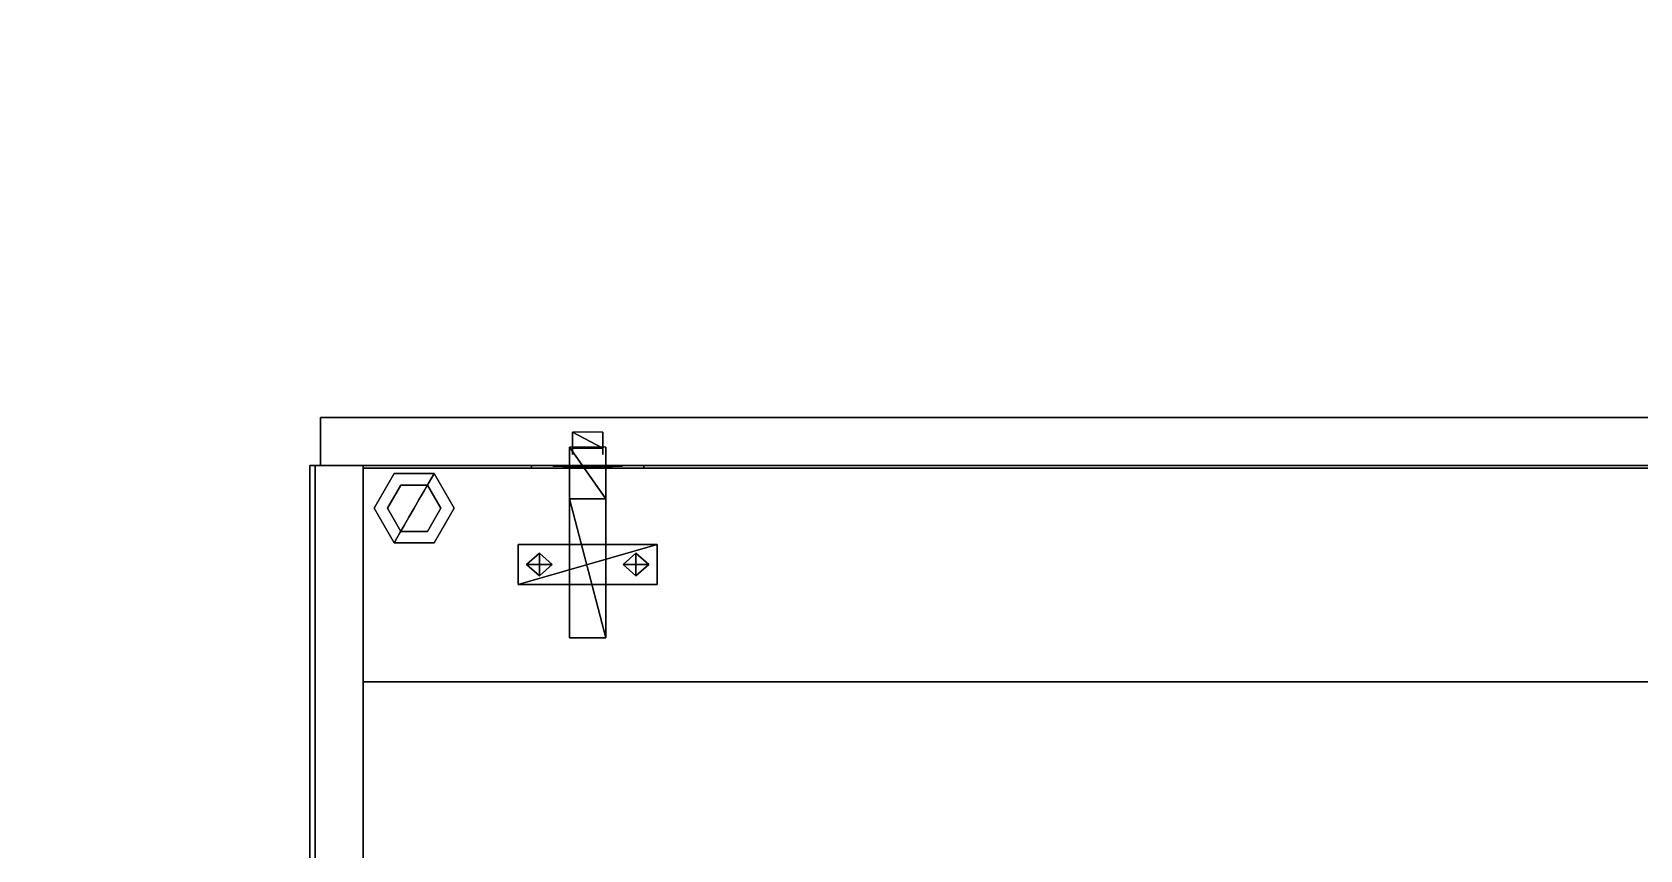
# Model space of a CAD drawing. Extents: x 0 to 10401, y -4898 to 0.
# Drawn here: x 4946 to 5548, y -4592 to -4286 of the extents above; entities that cross this region are included whole.
import ezdxf

# ---------------------------------------------------------------- set-up
doc = ezdxf.new("R2010")
doc.units = 0
for name, color, linetype in [('LAYER0', 7, 'CONTINUOUS'), ('LAYER45', 9, 'CONTINUOUS'), ('LAYER70', 7, 'CONTINUOUS'), ('LAYER72', 254, 'CONTINUOUS'), ('LAYER75', 28, 'CONTINUOUS'), ('LAYER76', 253, 'CONTINUOUS'), ('LAYER77', 9, 'CONTINUOUS'), ('LAYER78', 7, 'CONTINUOUS'), ('LAYER82', 9, 'CONTINUOUS')]:
    doc.layers.add(name, color=color, linetype=linetype)

msp = doc.modelspace()

# ---------------------------------------------------------------- linework, layer by layer
at = {"layer": 'LAYER0', "invisible_edges": 1}
for points in [[(10401, 0, 67), (0, -4898, 67), (0, 0, 67), (10401, 0, 67)], [(10401, -4898, 72), (0, 0, 72), (0, -4898, 72), (10401, -4898, 72)], [(0, 0, 72), (10401, -4898, 72), (10401, 0, 72), (0, 0, 72)], [(0, -4898, 67), (10401, 0, 67), (10401, -4898, 67), (0, -4898, 67)]]:
    msp.add_3dface(points, dxfattribs=at)
at = {"layer": 'LAYER45', "invisible_edges": 1}
for points in [[(5070, -4798, 272), (5052, -4448, 272), (5070, -4448, 272), (5070, -4798, 272)], [(5052, -4448, 272), (5070, -4798, 272), (5052, -4798, 272), (5052, -4448, 272)], [(5052, -4448, 272), (5070, -4448, 572), (5070, -4448, 272), (5052, -4448, 272)], [(5070, -4448, 572), (5052, -4448, 272), (5052, -4448, 572), (5070, -4448, 572)], [(5052, -4798, 572), (5070, -4448, 572), (5052, -4448, 572), (5052, -4798, 572)], [(5070, -4448, 572), (5052, -4798, 572), (5070, -4798, 572), (5070, -4448, 572)], [(5052, -4448, 272), (5052, -4798, 572), (5052, -4448, 572), (5052, -4448, 272)], [(5052, -4798, 572), (5052, -4448, 272), (5052, -4798, 272), (5052, -4798, 572)], [(5070, -4798, 272), (5070, -4448, 572), (5070, -4798, 572), (5070, -4798, 272)], [(5070, -4448, 572), (5070, -4798, 272), (5070, -4448, 272), (5070, -4448, 572)]]:
    msp.add_3dface(points, dxfattribs=at)
at = {"layer": 'LAYER70', "invisible_edges": 1}
for points in [[(5070, -4798, 273), (6034, -4448, 273), (6034, -4798, 273), (5070, -4798, 273)], [(6034, -4448, 273), (5070, -4798, 273), (5070, -4448, 273), (6034, -4448, 273)], [(5070, -4448, 291), (6034, -4448, 273), (5070, -4448, 273), (5070, -4448, 291)], [(6034, -4448, 273), (5070, -4448, 291), (6034, -4448, 291), (6034, -4448, 273)], [(5070, -4798, 273), (5070, -4448, 291), (5070, -4448, 273), (5070, -4798, 273)], [(5070, -4448, 291), (5070, -4798, 273), (5070, -4798, 291), (5070, -4448, 291)], [(5070, -4448, 291), (6034, -4798, 291), (6034, -4448, 291), (5070, -4448, 291)], [(6034, -4798, 291), (5070, -4448, 291), (5070, -4798, 291), (6034, -4798, 291)]]:
    msp.add_3dface(points, dxfattribs=at)
at = {"layer": 'LAYER72'}
for points, invisible_edges in [([(5074, -4464, 342.834), (5104, -4464, 342.834), (5096.5, -4451.01, 342.834), (5081.5, -4451.01, 342.834)], 1), ([(5104, -4464, 502.17), (5074, -4464, 502.17), (5081.5, -4451.01, 502.17), (5096.5, -4451.01, 502.17)], 1), ([(5074, -4464, 342.834), (5081.5, -4451.01, 342.834), (5081.5, -4451.01, 317.938), (5074, -4464, 317.938)], 8), ([(5081.755, -4451.452, 314.072), (5081.5, -4451.01, 317.938), (5074, -4464, 317.938), (5074.511, -4464, 314.072)], 13), ([(5074, -4464, 342.834), (5104, -4464, 342.834), (5096.5, -4451.01, 342.834), (5081.5, -4451.01, 342.834)], 1), ([(5074.511, -4464, 530.933), (5074, -4464, 527.066), (5081.5, -4451.01, 527.066), (5081.755, -4451.452, 530.933)], 13), ([(5082.505, -4452.75, 310.469), (5081.755, -4451.452, 314.072), (5074.511, -4464, 314.072), (5076.01, -4464, 310.469)], 15), ([(5076.01, -4464, 534.535), (5074.511, -4464, 530.933), (5081.755, -4451.452, 530.933), (5082.505, -4452.75, 534.535)], 15), ([(5083.697, -4454.814, 307.375), (5082.505, -4452.75, 310.469), (5076.01, -4464, 310.469), (5078.394, -4464, 307.375)], 15), ([(5078.394, -4464, 537.629), (5076.01, -4464, 534.535), (5082.505, -4452.75, 534.535), (5083.697, -4454.814, 537.629)], 15), ([(5085.25, -4457.505, 305.001), (5083.697, -4454.814, 307.375), (5078.394, -4464, 307.375), (5081.5, -4464, 305.001)], 15), ([(5081.5, -4464, 540.003), (5078.394, -4464, 537.629), (5083.697, -4454.814, 537.629), (5085.25, -4457.505, 540.003)], 15), ([(5081.755, -4451.452, 530.933), (5081.5, -4451.01, 527.066), (5096.5, -4451.01, 527.066), (5096.245, -4451.452, 530.933)], 9), ([(5096.245, -4451.452, 314.072), (5096.5, -4451.01, 317.938), (5081.5, -4451.01, 317.938), (5081.755, -4451.452, 314.072)], 12), ([(5082.505, -4452.75, 534.535), (5081.755, -4451.452, 530.933), (5096.245, -4451.452, 530.933), (5095.495, -4452.75, 534.535)], 11), ([(5095.495, -4452.75, 310.469), (5096.245, -4451.452, 314.072), (5081.755, -4451.452, 314.072), (5082.505, -4452.75, 310.469)], 14), ([(5083.697, -4454.814, 537.629), (5082.505, -4452.75, 534.535), (5095.495, -4452.75, 534.535), (5094.303, -4454.814, 537.629)], 11), ([(5094.303, -4454.814, 307.375), (5095.495, -4452.75, 310.469), (5082.505, -4452.75, 310.469), (5083.697, -4454.814, 307.375)], 14), ([(5092.75, -4457.505, 305.001), (5094.303, -4454.814, 307.375), (5083.697, -4454.814, 307.375), (5085.25, -4457.505, 305.001)], 14), ([(5085.25, -4457.505, 540.003), (5083.697, -4454.814, 537.629), (5094.303, -4454.814, 537.629), (5092.75, -4457.505, 540.003)], 11), ([(5092.75, -4457.505, 540.003), (5094.303, -4454.814, 537.629), (5099.606, -4464, 537.629), (5096.5, -4464, 540.003)], 14), ([(5096.5, -4464, 305.001), (5099.606, -4464, 307.375), (5094.303, -4454.814, 307.375), (5092.75, -4457.505, 305.001)], 11), ([(5094.303, -4454.814, 537.629), (5095.495, -4452.75, 534.535), (5101.99, -4464, 534.535), (5099.606, -4464, 537.629)], 14), ([(5099.606, -4464, 307.375), (5101.99, -4464, 310.469), (5095.495, -4452.75, 310.469), (5094.303, -4454.814, 307.375)], 11), ([(5095.495, -4452.75, 534.535), (5096.245, -4451.452, 530.933), (5103.489, -4464, 530.933), (5101.99, -4464, 534.535)], 14), ([(5101.99, -4464, 310.469), (5103.489, -4464, 314.072), (5096.245, -4451.452, 314.072), (5095.495, -4452.75, 310.469)], 11), ([(5096.245, -4451.452, 530.933), (5096.5, -4451.01, 527.066), (5104, -4464, 527.066), (5103.489, -4464, 530.933)], 12), ([(5103.489, -4464, 314.072), (5104, -4464, 317.938), (5096.5, -4451.01, 317.938), (5096.245, -4451.452, 314.072)], 9), ([(5079, -4464, 502.17), (5099, -4464, 502.17), (5094, -4455.34, 502.17), (5084, -4455.34, 502.17)], 1), ([(5079, -4464, 342.834), (5084, -4455.34, 342.834), (5084, -4455.34, 502.17), (5079, -4464, 502.17)], 2), ([(5087.059, -4460.638, 303.509), (5085.25, -4457.505, 305.001), (5081.5, -4464, 305.001), (5085.118, -4464, 303.509)], 15), ([(5085.118, -4464, 541.495), (5081.5, -4464, 540.003), (5085.25, -4457.505, 540.003), (5087.059, -4460.638, 541.495)], 15), ([(5084, -4455.34, 342.834), (5094, -4455.34, 342.834), (5094, -4455.34, 502.17), (5084, -4455.34, 502.17)], 10), ([(5089, -4464, 301.866), (5087.059, -4460.638, 303.509), (5085.118, -4464, 303.509), (5089, -4464, 301.866)], 7), ([(5089, -4464, 542.004), (5085.118, -4464, 541.495), (5087.059, -4460.638, 541.495), (5089, -4464, 542.004)], 7), ([(5090.941, -4460.638, 303.509), (5092.75, -4457.505, 305.001), (5085.25, -4457.505, 305.001), (5087.059, -4460.638, 303.509)], 14), ([(5087.059, -4460.638, 541.495), (5085.25, -4457.505, 540.003), (5092.75, -4457.505, 540.003), (5090.941, -4460.638, 541.495)], 11), ([(5089, -4464, 301.866), (5090.941, -4460.638, 303.509), (5087.059, -4460.638, 303.509), (5089, -4464, 301.866)], 6), ([(5089, -4464, 542.004), (5087.059, -4460.638, 541.495), (5090.941, -4460.638, 541.495), (5089, -4464, 542.004)], 3), ([(5089, -4464, 301.866), (5092.882, -4464, 303.509), (5090.941, -4460.638, 303.509), (5089, -4464, 301.866)], 3), ([(5089, -4464, 542.004), (5090.941, -4460.638, 541.495), (5092.882, -4464, 541.495), (5089, -4464, 542.004)], 6), ([(5092.882, -4464, 303.509), (5096.5, -4464, 305.001), (5092.75, -4457.505, 305.001), (5090.941, -4460.638, 303.509)], 11), ([(5090.941, -4460.638, 541.495), (5092.75, -4457.505, 540.003), (5096.5, -4464, 540.003), (5092.882, -4464, 541.495)], 14), ([(5094, -4455.34, 342.834), (5099, -4464, 342.834), (5099, -4464, 502.17), (5094, -4455.34, 502.17)], 8), ([(5081.5, -4476.99, 342.834), (5074, -4464, 342.834), (5104, -4464, 342.834), (5096.5, -4476.99, 342.834)], 2), ([(5081.5, -4476.99, 342.834), (5074, -4464, 342.834), (5074, -4464, 317.938), (5081.5, -4476.99, 317.938)], 2), ([(5074.511, -4464, 314.072), (5074, -4464, 317.938), (5081.5, -4476.99, 317.938), (5081.755, -4476.548, 314.072)], 9), ([(5081.755, -4476.548, 530.933), (5081.5, -4476.99, 527.066), (5074, -4464, 527.066), (5074.511, -4464, 530.933)], 12), ([(5076.01, -4464, 310.469), (5074.511, -4464, 314.072), (5081.755, -4476.548, 314.072), (5082.505, -4475.25, 310.469)], 11), ([(5082.505, -4475.25, 534.535), (5081.755, -4476.548, 530.933), (5074.511, -4464, 530.933), (5076.01, -4464, 534.535)], 14), ([(5078.394, -4464, 307.375), (5076.01, -4464, 310.469), (5082.505, -4475.25, 310.469), (5083.697, -4473.186, 307.375)], 11), ([(5083.697, -4473.186, 537.629), (5082.505, -4475.25, 534.535), (5076.01, -4464, 534.535), (5078.394, -4464, 537.629)], 14), ([(5081.5, -4464, 305.001), (5078.394, -4464, 307.375), (5083.697, -4473.186, 307.375), (5085.25, -4470.495, 305.001)], 11), ([(5085.25, -4470.495, 540.003), (5083.697, -4473.186, 537.629), (5078.394, -4464, 537.629), (5081.5, -4464, 540.003)], 14), ([(5084, -4472.66, 502.17), (5079, -4464, 502.17), (5099, -4464, 502.17), (5094, -4472.66, 502.17)], 2), ([(5084, -4472.66, 342.834), (5079, -4464, 342.834), (5079, -4464, 502.17), (5084, -4472.66, 502.17)], 8), ([(5085.118, -4464, 303.509), (5081.5, -4464, 305.001), (5085.25, -4470.495, 305.001), (5087.059, -4467.362, 303.509)], 11), ([(5087.059, -4467.362, 541.495), (5085.25, -4470.495, 540.003), (5081.5, -4464, 540.003), (5085.118, -4464, 541.495)], 14), ([(5089, -4464, 301.866), (5085.118, -4464, 303.509), (5087.059, -4467.362, 303.509), (5089, -4464, 301.866)], 3), ([(5089, -4464, 542.004), (5087.059, -4467.362, 541.495), (5085.118, -4464, 541.495), (5089, -4464, 542.004)], 6), ([(5089, -4464, 301.866), (5087.059, -4467.362, 303.509), (5090.941, -4467.362, 303.509), (5089, -4464, 301.866)], 6), ([(5089, -4464, 542.004), (5090.941, -4467.362, 541.495), (5087.059, -4467.362, 541.495), (5089, -4464, 542.004)], 3), ([(5089, -4464, 301.866), (5090.941, -4467.362, 303.509), (5092.882, -4464, 303.509), (5089, -4464, 301.866)], 7), ([(5089, -4464, 542.004), (5092.882, -4464, 541.495), (5090.941, -4467.362, 541.495), (5089, -4464, 542.004)], 7), ([(5090.941, -4467.362, 303.509), (5092.75, -4470.495, 305.001), (5096.5, -4464, 305.001), (5092.882, -4464, 303.509)], 15), ([(5092.882, -4464, 541.495), (5096.5, -4464, 540.003), (5092.75, -4470.495, 540.003), (5090.941, -4467.362, 541.495)], 15), ([(5092.75, -4470.495, 305.001), (5094.303, -4473.186, 307.375), (5099.606, -4464, 307.375), (5096.5, -4464, 305.001)], 15), ([(5096.5, -4464, 540.003), (5099.606, -4464, 537.629), (5094.303, -4473.186, 537.629), (5092.75, -4470.495, 540.003)], 15), ([(5094.303, -4473.186, 307.375), (5095.495, -4475.25, 310.469), (5101.99, -4464, 310.469), (5099.606, -4464, 307.375)], 15), ([(5099.606, -4464, 537.629), (5101.99, -4464, 534.535), (5095.495, -4475.25, 534.535), (5094.303, -4473.186, 537.629)], 15), ([(5101.99, -4464, 534.535), (5103.489, -4464, 530.933), (5096.245, -4476.548, 530.933), (5095.495, -4475.25, 534.535)], 15), ([(5095.495, -4475.25, 310.469), (5096.245, -4476.548, 314.072), (5103.489, -4464, 314.072), (5101.99, -4464, 310.469)], 15), ([(5103.489, -4464, 530.933), (5104, -4464, 527.066), (5096.5, -4476.99, 527.066), (5096.245, -4476.548, 530.933)], 13), ([(5096.245, -4476.548, 314.072), (5096.5, -4476.99, 317.938), (5104, -4464, 317.938), (5103.489, -4464, 314.072)], 13), ([(5085.25, -4470.495, 305.001), (5083.697, -4473.186, 307.375), (5094.303, -4473.186, 307.375), (5092.75, -4470.495, 305.001)], 14), ([(5092.75, -4470.495, 540.003), (5094.303, -4473.186, 537.629), (5083.697, -4473.186, 537.629), (5085.25, -4470.495, 540.003)], 11), ([(5094, -4472.66, 342.834), (5084, -4472.66, 342.834), (5084, -4472.66, 502.17), (5094, -4472.66, 502.17)], 2), ([(5087.059, -4467.362, 303.509), (5085.25, -4470.495, 305.001), (5092.75, -4470.495, 305.001), (5090.941, -4467.362, 303.509)], 14), ([(5090.941, -4467.362, 541.495), (5092.75, -4470.495, 540.003), (5085.25, -4470.495, 540.003), (5087.059, -4467.362, 541.495)], 11), ([(5081.755, -4476.548, 314.072), (5081.5, -4476.99, 317.938), (5096.5, -4476.99, 317.938), (5096.245, -4476.548, 314.072)], 12), ([(5096.245, -4476.548, 530.933), (5096.5, -4476.99, 527.066), (5081.5, -4476.99, 527.066), (5081.755, -4476.548, 530.933)], 9), ([(5082.505, -4475.25, 310.469), (5081.755, -4476.548, 314.072), (5096.245, -4476.548, 314.072), (5095.495, -4475.25, 310.469)], 14), ([(5095.495, -4475.25, 534.535), (5096.245, -4476.548, 530.933), (5081.755, -4476.548, 530.933), (5082.505, -4475.25, 534.535)], 11), ([(5083.697, -4473.186, 307.375), (5082.505, -4475.25, 310.469), (5095.495, -4475.25, 310.469), (5094.303, -4473.186, 307.375)], 14), ([(5094.303, -4473.186, 537.629), (5095.495, -4475.25, 534.535), (5082.505, -4475.25, 534.535), (5083.697, -4473.186, 537.629)], 11)]:
    msp.add_3dface(points, dxfattribs=dict(at, invisible_edges=invisible_edges))
for points in [[(5081.5, -4451.01, 502.17), (5074, -4464, 502.17), (5074, -4464, 527.066), (5081.5, -4451.01, 527.066)], [(5096.5, -4451.01, 502.17), (5081.5, -4451.01, 502.17), (5081.5, -4451.01, 527.066), (5096.5, -4451.01, 527.066)], [(5081.5, -4451.01, 342.834), (5096.5, -4451.01, 342.834), (5096.5, -4451.01, 317.938), (5081.5, -4451.01, 317.938)], [(5104, -4464, 502.17), (5096.5, -4451.01, 502.17), (5096.5, -4451.01, 527.066), (5104, -4464, 527.066)], [(5096.5, -4451.01, 342.834), (5104, -4464, 342.834), (5104, -4464, 317.938), (5096.5, -4451.01, 317.938)], [(5074, -4464, 502.17), (5081.5, -4476.99, 502.17), (5081.5, -4476.99, 527.066), (5074, -4464, 527.066)], [(5099, -4464, 342.834), (5094, -4472.66, 342.834), (5094, -4472.66, 502.17), (5099, -4464, 502.17)], [(5096.5, -4476.99, 502.17), (5104, -4464, 502.17), (5104, -4464, 527.066), (5096.5, -4476.99, 527.066)], [(5104, -4464, 342.834), (5096.5, -4476.99, 342.834), (5096.5, -4476.99, 317.938), (5104, -4464, 317.938)], [(5081.5, -4476.99, 502.17), (5096.5, -4476.99, 502.17), (5096.5, -4476.99, 527.066), (5081.5, -4476.99, 527.066)], [(5096.5, -4476.99, 342.834), (5081.5, -4476.99, 342.834), (5081.5, -4476.99, 317.938), (5096.5, -4476.99, 317.938)]]:
    msp.add_3dface(points, dxfattribs=at)
at = {"layer": 'LAYER75'}
for points in [[(5145, -4448, 294.5), (5133, -4448, 294.5), (5145, -4448, 294.5)], [(5133, -4449, 312.5), (5133, -4448, 312.5), (5133, -4449, 312.5)], [(5175, -4448, 312.5), (5133, -4448, 312.5), (5133, -4449, 312.5), (5175, -4449, 312.5)], [(5145, -4449, 294.5), (5145, -4448, 294.5), (5133, -4448, 294.5), (5133, -4449, 294.5)], [(5133, -4449, 294.5), (5133, -4448, 294.5), (5133, -4448, 312.5), (5133, -4449, 312.5)], [(5175, -4448, 312.5), (5175, -4448, 294.5), (5133, -4448, 294.5), (5133, -4448, 312.5)], [(5163, -4448, 307.5), (5145, -4448, 307.5), (5163, -4448, 307.5)], [(5163, -4449, 307.5), (5163, -4448, 307.5), (5145, -4448, 307.5), (5145, -4449, 307.5)], [(5145, -4449, 307.5), (5145, -4448, 307.5), (5145, -4448, 294.5), (5145, -4449, 294.5)], [(5163, -4448, 294.5), (5175, -4448, 294.5), (5163, -4448, 294.5)], [(5163, -4449, 307.5), (5163, -4448, 307.5), (5163, -4448, 294.5), (5163, -4449, 294.5)], [(5163, -4449, 294.5), (5163, -4448, 294.5), (5175, -4448, 294.5), (5175, -4449, 294.5)], [(5175, -4449, 294.5), (5175, -4448, 294.5), (5175, -4448, 312.5), (5175, -4449, 312.5)], [(5133, -4449, 312.5), (5133, -4449, 294.5), (5133, -4449, 294.5), (5133, -4449, 312.5)], [(5175, -4449, 312.5), (5175, -4449, 294.5), (5175, -4449, 294.5), (5175, -4449, 312.5)]]:
    msp.add_3dface(points, dxfattribs=at)
for points, invisible_edges in [([(5141.99, -4448.25, 289.525), (5141, -4448.25, 294.5), (5145, -4448.25, 294.5), (5148.5, -4448.25, 290.5)], 8), ([(5144.808, -4448.25, 285.308), (5141.99, -4448.25, 289.525), (5148.5, -4448.25, 290.5), (5148.5, -4448.25, 287)], 10), ([(5149.025, -4448.25, 282.489), (5144.808, -4448.25, 285.308), (5148.5, -4448.25, 287), (5148.5, -4448.25, 283.5)], 10), ([(5148.683, -4448.5, 290.29), (5159.5, -4448.5, 290.5), (5163, -4448.5, 294.5), (5145, -4448.5, 294.5)], 5), ([(5145, -4448.5, 294.5), (5163, -4448.5, 294.5), (5163, -4448.5, 307.5), (5145, -4448.5, 307.5)], 1), ([(5154, -4448.25, 281.5), (5149.025, -4448.25, 282.489), (5148.5, -4448.25, 283.5), (5154, -4448.25, 283.5)], 10), ([(5148.5, -4448.5, 283.5), (5159.5, -4448.5, 283.5), (5159.5, -4448.5, 290.5), (5148.683, -4448.5, 290.29)], 4), ([(5158.975, -4448.25, 282.489), (5154, -4448.25, 281.5), (5154, -4448.25, 283.5), (5159.5, -4448.25, 283.5)], 10), ([(5163.192, -4448.25, 285.308), (5158.975, -4448.25, 282.489), (5159.5, -4448.25, 283.5), (5159.5, -4448.25, 287)], 10), ([(5167, -4448.25, 294.5), (5166.01, -4448.25, 289.525), (5159.5, -4448.25, 290.5), (5163, -4448.25, 294.5)], 2), ([(5166.01, -4448.25, 289.525), (5163.192, -4448.25, 285.308), (5159.5, -4448.25, 287), (5159.5, -4448.25, 290.5)], 10), ([(5133, -4449, 312.5), (5175, -4449, 312.5), (5163, -4449, 307.5), (5145, -4449, 307.5)], 10), ([(5133, -4449, 312.5), (5145, -4449, 307.5), (5145, -4449, 294.5), (5133, -4449, 294.5)], 1), ([(5175, -4449, 312.5), (5163, -4449, 307.5), (5163, -4449, 294.5), (5175, -4449, 294.5)], 1)]:
    msp.add_3dface(points, dxfattribs=dict(at, invisible_edges=invisible_edges))
at = {"layer": 'LAYER76'}
for points in [[(5148.348, -4436.078, 288.918), (5148.348, -4441.544, 307.182), (5148.348, -4435.5, 289.409), (5148.348, -4436.078, 288.918)], [(5159.652, -4435.5, 289.409), (5148.348, -4435.5, 289.409), (5159.652, -4441.544, 307.182), (5159.652, -4435.5, 289.409)], [(5159.652, -4441.544, 307.182), (5148.348, -4435.5, 289.409), (5148.348, -4441.544, 307.182), (5159.652, -4441.544, 307.182)], [(5148.348, -4443.925, 305.692), (5148.348, -4441.544, 307.182), (5148.348, -4436.078, 288.918), (5148.348, -4443.925, 305.692)], [(5159.652, -4436.078, 288.918), (5159.652, -4435.5, 289.409), (5159.652, -4443.925, 305.692), (5159.652, -4436.078, 288.918)], [(5159.652, -4443.925, 305.692), (5159.652, -4435.5, 289.409), (5159.652, -4441.544, 307.182), (5159.652, -4443.925, 305.692)], [(5147.217, -4460.5, 297.958), (5147.217, -4460.5, 304.921), (5147.217, -4441.135, 300.942), (5147.217, -4460.5, 297.958)], [(5147.217, -4441.135, 300.942), (5147.217, -4460.5, 304.921), (5147.217, -4441.135, 307.906), (5147.217, -4441.135, 300.942)], [(5160.783, -4441.135, 307.906), (5147.217, -4441.135, 307.906), (5160.783, -4460.5, 304.921), (5160.783, -4441.135, 307.906)], [(5160.783, -4460.5, 304.921), (5147.217, -4441.135, 307.906), (5147.217, -4460.5, 304.921), (5160.783, -4460.5, 304.921)], [(5160.783, -4441.135, 300.942), (5160.783, -4441.135, 307.906), (5160.783, -4460.5, 297.958), (5160.783, -4441.135, 300.942)], [(5160.783, -4460.5, 297.958), (5160.783, -4441.135, 307.906), (5160.783, -4460.5, 304.921), (5160.783, -4460.5, 297.958)], [(5147.217, -4512.5, 290), (5147.217, -4512.5, 304.921), (5147.217, -4460.5, 290), (5147.217, -4512.5, 290)], [(5147.217, -4460.5, 290), (5147.217, -4512.5, 304.921), (5147.217, -4460.5, 304.921), (5147.217, -4460.5, 290)], [(5160.783, -4460.5, 304.921), (5147.217, -4460.5, 304.921), (5160.783, -4512.5, 304.921), (5160.783, -4460.5, 304.921)], [(5160.783, -4512.5, 304.921), (5147.217, -4460.5, 304.921), (5147.217, -4512.5, 304.921), (5160.783, -4512.5, 304.921)], [(5160.783, -4460.5, 290), (5160.783, -4460.5, 304.921), (5160.783, -4512.5, 290), (5160.783, -4460.5, 290)], [(5160.783, -4512.5, 290), (5160.783, -4460.5, 304.921), (5160.783, -4512.5, 304.921), (5160.783, -4512.5, 290)], [(5128, -4477.5, 291.99), (5128, -4477.5, 290), (5128, -4492.5, 290), (5128, -4477.5, 291.99)], [(5128, -4477.5, 291.99), (5128, -4492.5, 290), (5128, -4492.5, 291.99), (5128, -4477.5, 291.99)], [(5180, -4477.5, 290), (5128, -4477.5, 290), (5128, -4477.5, 291.99), (5180, -4477.5, 290)], [(5180, -4477.5, 290), (5128, -4477.5, 291.99), (5180, -4477.5, 291.99), (5180, -4477.5, 290)], [(5180, -4477.5, 291.99), (5128, -4477.5, 291.99), (5128, -4492.5, 291.99), (5180, -4477.5, 291.99)], [(5180, -4477.5, 291.99), (5128, -4492.5, 291.99), (5180, -4492.5, 291.99), (5180, -4477.5, 291.99)], [(5180, -4492.5, 291.99), (5180, -4492.5, 290), (5180, -4477.5, 290), (5180, -4492.5, 291.99)], [(5180, -4492.5, 291.99), (5180, -4477.5, 290), (5180, -4477.5, 291.99), (5180, -4492.5, 291.99)], [(5131.117, -4485, 291.99), (5140.709, -4485, 291.99), (5135.913, -4480.757, 291.99), (5131.117, -4485, 291.99)], [(5131.117, -4485, 291.99), (5131.117, -4485, 292.984), (5135.913, -4480.757, 291.99), (5131.117, -4485, 291.99)], [(5135.913, -4480.757, 291.99), (5131.117, -4485, 292.984), (5135.913, -4480.757, 292.984), (5135.913, -4480.757, 291.99)], [(5131.117, -4485, 292.984), (5135.913, -4489.243, 292.984), (5135.913, -4480.757, 292.984), (5131.117, -4485, 292.984)], [(5135.913, -4480.757, 292.984), (5140.709, -4485, 292.984), (5135.913, -4480.757, 291.99), (5135.913, -4480.757, 292.984)], [(5135.913, -4480.757, 291.99), (5140.709, -4485, 292.984), (5140.709, -4485, 291.99), (5135.913, -4480.757, 291.99)], [(5135.913, -4480.757, 292.984), (5135.913, -4489.243, 292.984), (5140.709, -4485, 292.984), (5135.913, -4480.757, 292.984)], [(5167.291, -4485, 291.99), (5176.883, -4485, 291.99), (5172.087, -4480.757, 291.99), (5167.291, -4485, 291.99)], [(5167.291, -4485, 291.99), (5167.291, -4485, 292.984), (5172.087, -4480.757, 291.99), (5167.291, -4485, 291.99)], [(5172.087, -4480.757, 291.99), (5167.291, -4485, 292.984), (5172.087, -4480.757, 292.984), (5172.087, -4480.757, 291.99)], [(5167.291, -4485, 292.984), (5172.087, -4489.243, 292.984), (5172.087, -4480.757, 292.984), (5167.291, -4485, 292.984)], [(5172.087, -4480.757, 292.984), (5176.883, -4485, 292.984), (5172.087, -4480.757, 291.99), (5172.087, -4480.757, 292.984)], [(5172.087, -4480.757, 291.99), (5176.883, -4485, 292.984), (5176.883, -4485, 291.99), (5172.087, -4480.757, 291.99)], [(5172.087, -4480.757, 292.984), (5172.087, -4489.243, 292.984), (5176.883, -4485, 292.984), (5172.087, -4480.757, 292.984)], [(5135.913, -4489.243, 292.984), (5131.117, -4485, 292.984), (5135.913, -4489.243, 291.99), (5135.913, -4489.243, 292.984)], [(5135.913, -4489.243, 291.99), (5131.117, -4485, 292.984), (5131.117, -4485, 291.99), (5135.913, -4489.243, 291.99)], [(5131.117, -4485, 291.99), (5135.913, -4489.243, 291.99), (5140.709, -4485, 291.99), (5131.117, -4485, 291.99)], [(5140.709, -4485, 292.984), (5135.913, -4489.243, 292.984), (5140.709, -4485, 291.99), (5140.709, -4485, 292.984)], [(5140.709, -4485, 291.99), (5135.913, -4489.243, 292.984), (5135.913, -4489.243, 291.99), (5140.709, -4485, 291.99)], [(5172.087, -4489.243, 292.984), (5167.291, -4485, 292.984), (5172.087, -4489.243, 291.99), (5172.087, -4489.243, 292.984)], [(5172.087, -4489.243, 291.99), (5167.291, -4485, 292.984), (5167.291, -4485, 291.99), (5172.087, -4489.243, 291.99)], [(5167.291, -4485, 291.99), (5172.087, -4489.243, 291.99), (5176.883, -4485, 291.99), (5167.291, -4485, 291.99)], [(5176.883, -4485, 292.984), (5172.087, -4489.243, 292.984), (5176.883, -4485, 291.99), (5176.883, -4485, 292.984)], [(5176.883, -4485, 291.99), (5172.087, -4489.243, 292.984), (5172.087, -4489.243, 291.99), (5176.883, -4485, 291.99)], [(5128, -4492.5, 291.99), (5128, -4492.5, 290), (5180, -4492.5, 290), (5128, -4492.5, 291.99)], [(5128, -4492.5, 291.99), (5180, -4492.5, 290), (5180, -4492.5, 291.99), (5128, -4492.5, 291.99)], [(5160.783, -4512.5, 290), (5160.783, -4512.5, 304.921), (5147.217, -4512.5, 290), (5160.783, -4512.5, 290)], [(5147.217, -4512.5, 290), (5160.783, -4512.5, 304.921), (5147.217, -4512.5, 304.921), (5147.217, -4512.5, 290)]]:
    msp.add_3dface(points, dxfattribs=at)
at = {"layer": 'LAYER77', "invisible_edges": 1}
for points in [[(6050, -4430, 275), (5054, -4448, 275), (5054, -4430, 275), (6050, -4430, 275)], [(5054, -4448, 275), (6050, -4430, 275), (6050, -4448, 275), (5054, -4448, 275)], [(5054, -4430, 605), (5054, -4448, 275), (5054, -4448, 605), (5054, -4430, 605)], [(5054, -4448, 275), (5054, -4430, 605), (5054, -4430, 275), (5054, -4448, 275)], [(6050, -4448, 605), (5054, -4430, 605), (5054, -4448, 605), (6050, -4448, 605)], [(5054, -4430, 605), (6050, -4448, 605), (6050, -4430, 605), (5054, -4430, 605)], [(5054, -4430, 605), (6050, -4430, 275), (5054, -4430, 275), (5054, -4430, 605)], [(6050, -4430, 275), (5054, -4430, 605), (6050, -4430, 605), (6050, -4430, 275)], [(6050, -4448, 605), (5054, -4448, 275), (6050, -4448, 275), (6050, -4448, 605)], [(5054, -4448, 275), (6050, -4448, 605), (5054, -4448, 605), (5054, -4448, 275)]]:
    msp.add_3dface(points, dxfattribs=at)
at = {"layer": 'LAYER78', "invisible_edges": 1}
for points in [[(5070, -4529, 553.5), (6034, -4449, 553.5), (6034, -4529, 553.5), (5070, -4529, 553.5)], [(6034, -4449, 553.5), (5070, -4529, 553.5), (5070, -4449, 553.5), (6034, -4449, 553.5)], [(5070, -4449, 571.5), (6034, -4449, 553.5), (5070, -4449, 553.5), (5070, -4449, 571.5)], [(6034, -4449, 553.5), (5070, -4449, 571.5), (6034, -4449, 571.5), (6034, -4449, 553.5)], [(5070, -4529, 553.5), (5070, -4449, 571.5), (5070, -4449, 553.5), (5070, -4529, 553.5)], [(5070, -4449, 571.5), (5070, -4529, 553.5), (5070, -4529, 571.5), (5070, -4449, 571.5)], [(5070, -4449, 571.5), (6034, -4529, 571.5), (6034, -4449, 571.5), (5070, -4449, 571.5)], [(6034, -4529, 571.5), (5070, -4449, 571.5), (5070, -4529, 571.5), (6034, -4529, 571.5)], [(6034, -4529, 571.5), (5070, -4529, 553.5), (6034, -4529, 553.5), (6034, -4529, 571.5)], [(5070, -4529, 553.5), (6034, -4529, 571.5), (5070, -4529, 571.5), (5070, -4529, 553.5)]]:
    msp.add_3dface(points, dxfattribs=at)
at = {"layer": 'LAYER82', "invisible_edges": 1}
for points in [[(5050, -4798, 572), (7052, -4448, 572), (7052, -4798, 572), (5050, -4798, 572)], [(7052, -4448, 572), (5050, -4798, 572), (5050, -4448, 572), (7052, -4448, 572)], [(5050, -4448, 590), (7052, -4448, 572), (5050, -4448, 572), (5050, -4448, 590)], [(7052, -4448, 572), (5050, -4448, 590), (7052, -4448, 590), (7052, -4448, 572)], [(5050, -4798, 572), (5050, -4448, 590), (5050, -4448, 572), (5050, -4798, 572)], [(5050, -4448, 590), (5050, -4798, 572), (5050, -4798, 590), (5050, -4448, 590)], [(5050, -4448, 590), (7052, -4798, 590), (7052, -4448, 590), (5050, -4448, 590)], [(7052, -4798, 590), (5050, -4448, 590), (5050, -4798, 590), (7052, -4798, 590)]]:
    msp.add_3dface(points, dxfattribs=at)

# ---------------------------------------------------------------- meshes
at = {"layer": 'LAYER75'}
mesh = msp.add_polymesh((2, 9), dxfattribs=at)
for k, corner in enumerate([(5167, -4448.25, 294.5), (5166.01, -4448.25, 289.525), (5163.192, -4448.25, 285.308), (5158.975, -4448.25, 282.489), (5154, -4448.25, 281.5), (5149.025, -4448.25, 282.489), (5144.808, -4448.25, 285.308), (5141.99, -4448.25, 289.525), (5141, -4448.25, 294.5), (5167, -4448, 294.5), (5166.01, -4448, 289.525), (5163.192, -4448, 285.308), (5158.975, -4448, 282.489), (5154, -4448, 281.5), (5149.025, -4448, 282.489), (5144.808, -4448, 285.308), (5141.99, -4448, 289.525), (5141, -4448, 294.5)]):
    mesh.set_mesh_vertex(divmod(k, 9), corner)

doc.saveas('drawing.dxf')
